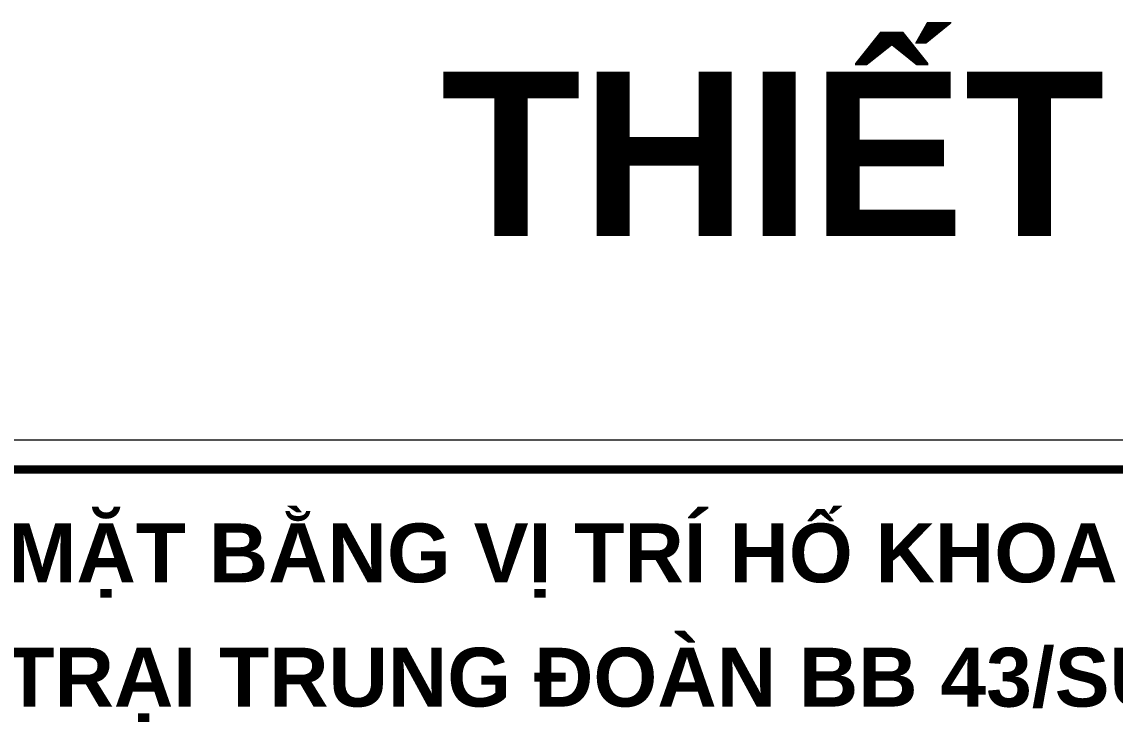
# Model space of a CAD drawing. Header units: inches. Extents: x 496359 to 501064, y 2374078 to 2377203.
# Drawn here: x 499998.1 to 500279.9, y 2377020.3 to 2377203.4 of the extents above; entities that cross this region are included whole.
import ezdxf
from ezdxf.enums import TextEntityAlignment as Align

# ---------------------------------------------------------------- set-up
doc = ezdxf.new("R2010")
doc.units = ezdxf.units.IN
doc.header["$MEASUREMENT"] = 0
doc.layers.add('ghichu', color=7, linetype='Continuous')
doc.layers.add('khung ten QH', color=7, linetype='Continuous', lineweight=20)
doc.layers.add('Khungbo', color=32, linetype='Continuous', lineweight=25)
doc.styles.add('THANG2', font='')
doc.styles.get('THANG2').set_extended_font_data('.VnHelvetInsH', bold=True)

msp = doc.modelspace()

# ---------------------------------------------------------------- linework, layer by layer
at = {"layer": 'khung ten QH'}
msp.add_lwpolyline([(499511.02, 2377095.58), (499511.02, 2376074.98), (500953.93, 2376074.98), (500953.93, 2377095.58)], close=True, dxfattribs=at)
at = {"layer": 'Khungbo', "color": 0, "lineweight": 50, "const_width": 2.07}
msp.add_lwpolyline([(499518.6, 2377088), (499518.6, 2376082.57), (500946.35, 2376082.57), (500946.35, 2377088)], close=True, dxfattribs=at)

# ---------------------------------------------------------------- texts
at = {"layer": 'ghichu', "color": 0, "style": 'THANG2'}
for s, height, p in [('thiÕt kÕ bvtc', 42.423, (500329.92, 2377148.16)), ('mÆt b»ng vÞ trÝ hè khoan kh¶o s¸t ®Þa chÊt', 15.1694, (500257, 2377058.91)), ('doanh tr¹i trung ®oµn bb 43/s\xad ®oµn 395/qu©n khu 3', 15.1694, (500226.64, 2377026.87))]:
    msp.add_text(s, height=height, dxfattribs=at).set_placement(p, align=Align.CENTER)

doc.saveas('drawing.dxf')
